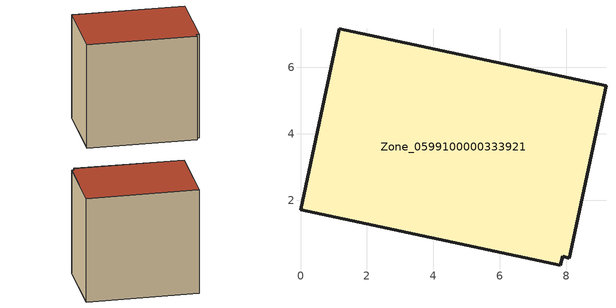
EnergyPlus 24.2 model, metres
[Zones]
Zone_0599100000333921
 floor ground (C_G): 8.09,0.27 7.89,0.32 7.82,0.04 0,1.72 1.16,7.17 9.2,5.45 z0
 wall outside (C_F): 9.2,5.45 1.16,7.17 0,1.72 7.82,0.04 7.89,0.32 8.09,0.27 9.2,5.45 z0:8
 roof outside (C_R): 7.89,0.32 8.09,0.27 9.2,5.45 1.16,7.17 0,1.72 7.82,0.04 z8
[BUILDING]
Pand.0599100000333921: North Axis=0; Terrain=City; Loads Convergence Tolerance Value=0.04; Temperature Convergence Tolerance Value=0.4; Solar Distribution=FullExterior; Maximum Number of Warmup Days=25; Minimum Number of Warmup Days=1
[Site:Location]
Rotterdam.The.Hague.AP_ZH_NLD Design_Conditions: Latitude=51.96; Longitude=4.45; Time Zone=1; Elevation=-4.5
[SITE:GROUNDTEMPERATURE:BUILDINGSURFACE]
18, 18, 18, 18, 18, 18, 18, 18, 18, 18, 18, 18
[MATERIAL] Thermal Absorptance=0.9; Solar Absorptance=0.7; Visible Absorptance=0.7
Name | Roughness | Thickness | Conductivity | Density | Specific Heat
G.TI.1975-1991 | MediumSmooth | 0.15 | 0.288461 | 540 | 1210
F.TI.1975-1991 | Rough | 0.3 | 0.230769 | 1920 | 840
R.TI.1975-1991 | MediumRough | 0.2 | 0.153846 | 1500 | 1000
[CONSTRUCTION]
C_G: G.TI.1975-1991
C_F: F.TI.1975-1991
C_R: R.TI.1975-1991
[ZONE]
Zone_0599100000333921: Type=1; Multiplier=1; Ceiling Height=Autocalculate; Volume=Autocalculate; Floor Area=autocalculate; Part of Total Floor Area=Yes
[ZONEINFILTRATION:DESIGNFLOWRATE]
Infil_Zone_0599100000333921: Zone or ZoneList or Space or SpaceList=Zone_0599100000333921; Schedule=AlwaysOn; Design Flow Rate Calculation Method=Flow/Area; Flow Rate per Floor Area=0.003; Constant Term Coefficient=1; Temperature Term Coefficient=0; Velocity Term Coefficient=0; Velocity Squared Term Coefficient=0
[HVACTEMPLATE:ZONE:IDEALLOADSAIRSYSTEM]
Zone_0599100000333921: Maximum Heating Supply Air Temperature=50; Minimum Cooling Supply Air Temperature=13; Maximum Heating Supply Air Humidity Ratio=0.0156; Minimum Cooling Supply Air Humidity Ratio=0.0077; Heating Limit=NoLimit; Cooling Limit=NoLimit; Dehumidification Control Type=ConstantSensibleHeatRatio; Cooling Sensible Heat Ratio=0.7; Dehumidification Setpoint=60; Humidification Control Type=None; Humidification Setpoint=30; Outdoor Air Method=None; Outdoor Air Flow Rate per Person=0.00944; Outdoor Air Flow Rate per Zone Floor Area=0; Outdoor Air Flow Rate per Zone=0; Demand Controlled Ventilation Type=None; Outdoor Air Economizer Type=NoEconomizer; Heat Recovery Type=None; Sensible Heat Recovery Effectiveness=0.7; Latent Heat Recovery Effectiveness=0.65
[ZONECONTROL:THERMOSTAT]
ThermostatControl_Zone_0599100000333921: Zone or ZoneList=Zone_0599100000333921; Control Type Schedule=DualSetpointControlType; Control 1=Thermostat_Zone_0599100000333921; Temperature Difference Between Cutout And Setpoint=0
[THERMOSTATSETPOINT:DUALSETPOINT]
Thermostat_Zone_0599100000333921: Heating Setpoint Temperature Schedule=HeatingSetpoint_Zone_0599100000333921; Cooling Setpoint Temperature Schedule=CoolingSetpoint_Zone_0599100000333921
[SCHEDULE:COMPACT]
HeatingSetpoint_Zone_0599100000333921: Through: 12/31, For: AllDays, Until: 24:00, 21
CoolingSetpoint_Zone_0599100000333921: Through: 12/31, For: AllDays, Until: 24:00, 24
DualSetpointControlType: Through: 12/31, For: AllDays, Until: 24:00, 4
AlwaysOn: Through: 12/31, For: AllDays, Until: 24:00, 1
